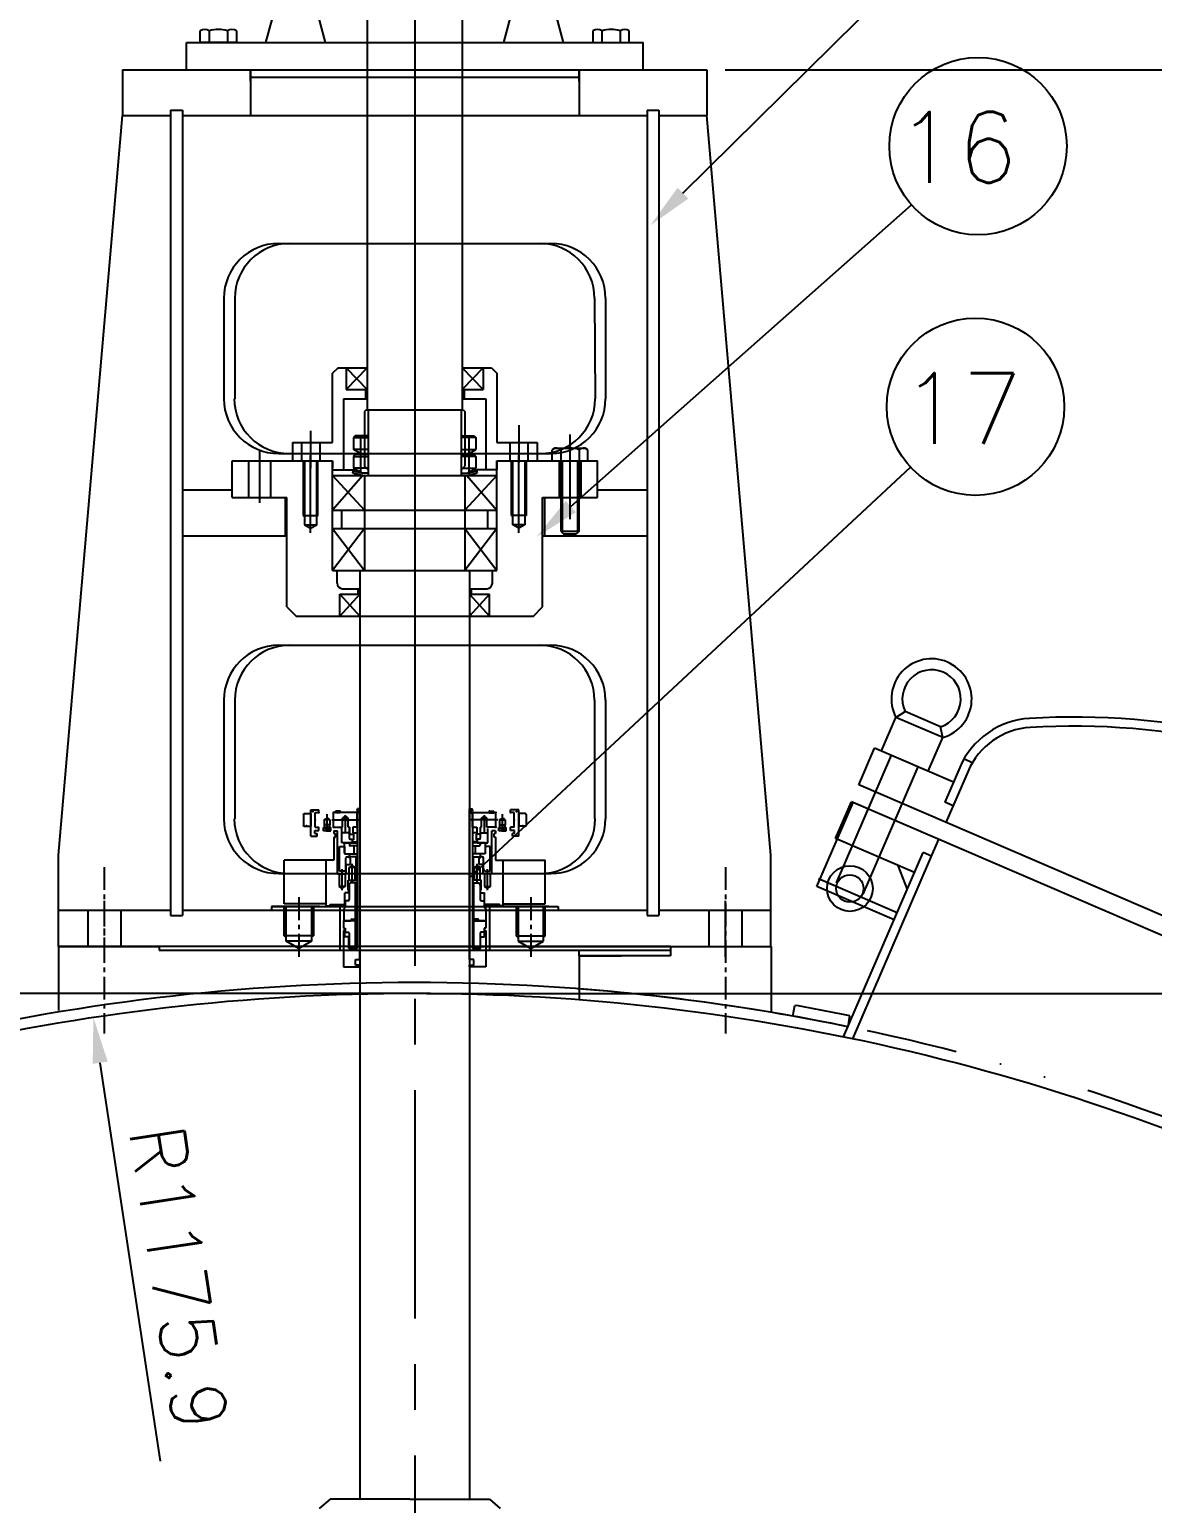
# Model space of a CAD drawing. Extents: x -31592 to 52943, y -66971 to 88202.
# Drawn here: x 1182 to 1797, y 4461 to 5268 of the extents above; entities that cross this region are included whole.
import ezdxf

# ---------------------------------------------------------------- set-up
doc = ezdxf.new("R2010")
doc.units = 0
doc.header["$LTSCALE"] = 100
doc.header["$MEASUREMENT"] = 0
for name, pattern in [('CADRA_CENTERLINE', [2.266667, 1.770833, -0.141667, 0.2125, -0.141667]), ('CADRA_SOLID', [0]), ('CENTER', [2, 1.25, -0.25, 0.25, -0.25]), ('DIVIDE', [1.25, 0.5, -0.25, 0, -0.25, 0, -0.25]), ('HIDDEN', [0.375, 0.25, -0.125])]:
    doc.linetypes.add(name, pattern=pattern)
doc.layers.get('0').update_dxf_attribs({"linetype": 'CONTINUOUS'})
for name, color, linetype in [('1', 1, 'CENTER'), ('10', 7, 'CADRA_SOLID'), ('2', 2, 'HIDDEN'), ('23', 48, 'CADRA_SOLID'), ('24', 6, 'CADRA_SOLID'), ('29', 4, 'CADRA_SOLID'), ('3', 3, 'CADRA_SOLID'), ('4', 4, 'CONTINUOUS'), ('CENTER', 1, 'CENTER'), ('L1', 1, 'CENTER')]:
    doc.layers.add(name, color=color, linetype=linetype)
doc.styles.add('ROMANS', font='romans.shx')
doc.dimstyles.get("Standard").update_dxf_attribs({"dimscale": 10, "dimtxt": 3, "dimasz": 2.5, "dimexe": 1, "dimexo": 1, "dimgap": 1, "dimtad": 1, "dimdec": 1, "dimzin": 0, "dimdsep": 46, "dimtxsty": 'ROMANS', "dimcen": 1, "dimclrd": 256, "dimclre": 256, "dimclrt": 256, "dimadec": 0, "dimazin": 0, "dimtfac": 1, "dimtdec": 1, "dimtmove": 0, "dimatfit": 3, "dimfxl": 1, "dimtolj": 1, "dimtzin": 0, "dimlwd": -1, "dimlwe": -1, "dimarcsym": 0})

# ---------------------------------------------------------------- blocks, each defined once
blk = doc.blocks.new('7_DIN912-M4')
at = {"layer": '3'}
for p, q in [((-4, -3), (-4, 3)), ((-3.5, 3.5), (0, 3.5)), ((0, -3.5), (0, 3.5)), ((-3.5, -3.5), (0, -3.5))]:
    blk.add_line(p, q, dxfattribs=at)
for centre, start, end in [((-3.5, 3), 90, 180), ((-3.5, -3), 180, 270)]:
    blk.add_arc(centre, 0.5, start, end, dxfattribs=at)
blk = doc.blocks.new('6_MONTAGELEHRE')
at = {"layer": '23'}
blk.add_point((0, 0), dxfattribs=at)
at = {"layer": '3'}
for p, q in [((-9.8, 0), (-8.05, 0)), ((-9.8, -2.2), (-9.8, 0)), ((0.05, 0), (1.5, 0)), ((-13, -1), (-11.5, -1)), ((-13, -4.5), (-13, -1)), ((-13, -4.5), (1.5, -4.5)), ((-11.5, -2.2), (-11.5, -1)), ((-11.5, -2.2), (-9.8, -2.2)), ((-8.05, -2), (-8.05, 0)), ((-8.05, -2), (0.05, -2)), ((0.05, -2), (0.05, 0)), ((1.5, -4.5), (1.5, 0))]:
    blk.add_line(p, q, dxfattribs=at)
blk = doc.blocks.new('A$C0F350803')
at = {"color": 7, "linetype": 'Continuous'}
for p, q in [((43.54, 22.5), (48.9, 42.5)), ((76.21, 22.51), (70.85, 42.5)), ((173.79, 22.51), (179.15, 42.5)), ((206.46, 22.5), (201.1, 42.5)), ((250, 22.5), (0, 22.5)), ((0, 7.5), (0, 22.5)), ((250, 7.5), (250, 22.5)), ((250, 7.5), (0, 7.5)), ((35, 3.5), (35, 7.5)), ((215, 3.5), (35, 3.5)), ((215, 3.5), (215, 7.5))]:
    blk.add_line(p, q, dxfattribs=at)
blk = doc.blocks.new('*D119')
at = {"layer": '29', "transparency": 16777216}
for p, q in [((1563.28, 5245.57), (2479.54, 5245.57)), ((2469.54, 4764.89), (2469.54, 5220.57)), ((1405.98, 4739.89), (2479.54, 4739.89))]:
    blk.add_line(p, q, dxfattribs=at)
for points in [[(2465.37, 5220.57), (2473.71, 5220.57), (2469.54, 5245.57)], [(2465.37, 4764.89), (2473.71, 4764.89), (2469.54, 4739.89)]]:
    blk.add_solid(points, dxfattribs=at)
at = {"layer": '29', "lineweight": -2, "transparency": 16777216, "insert": (2444.54, 4958.78), "char_height": 30, "attachment_point": 5, "rotation": 90, "style": 'ROMANS'}
blk.add_mtext('\\A1;506', dxfattribs=at)
blk = doc.blocks.new('*D120')
at = {"layer": '29', "transparency": 16777216}
for p, q in [((1429.98, 5466.07), (2479.54, 5466.07)), ((2469.54, 5270.57), (2469.54, 5441.07)), ((1563.28, 5245.57), (2479.54, 5245.57))]:
    blk.add_line(p, q, dxfattribs=at)
for points in [[(2465.37, 5441.07), (2473.71, 5441.07), (2469.54, 5466.07)], [(2465.37, 5270.57), (2473.71, 5270.57), (2469.54, 5245.57)]]:
    blk.add_solid(points, dxfattribs=at)
at = {"layer": '29', "lineweight": -2, "transparency": 16777216, "insert": (2444.54, 5364.41), "char_height": 30, "attachment_point": 5, "rotation": 90, "style": 'ROMANS'}
blk.add_mtext('\\A1;220.5', dxfattribs=at)
blk = doc.blocks.new('*D121')
at = {"layer": '29', "transparency": 16777216}
for p, q in [((1422.28, 5500.07), (2555.38, 5500.07)), ((2545.38, 4764.89), (2545.38, 5475.07)), ((1399.66, 4739.89), (2555.38, 4739.89))]:
    blk.add_line(p, q, dxfattribs=at)
for points in [[(2541.22, 5475.07), (2549.55, 5475.07), (2545.38, 5500.07)], [(2541.22, 4764.89), (2549.55, 4764.89), (2545.38, 4739.89)]]:
    blk.add_solid(points, dxfattribs=at)
at = {"layer": '29', "lineweight": -2, "transparency": 16777216, "insert": (2520.38, 5230.74), "char_height": 30, "attachment_point": 5, "rotation": 90, "style": 'ROMANS'}
blk.add_mtext('\\A1;760', dxfattribs=at)

msp = doc.modelspace()

# ---------------------------------------------------------------- linework, layer by layer
at = {"lineweight": -2}
for p, q in [((1367.28, 5277.07), (1367.28, 5059.57)), ((1419.28, 5277.07), (1419.28, 5059.57)), ((1365.78, 5058.57), (1365.78, 5028.57)), ((1420.78, 5058.57), (1420.78, 5028.57)), ((1360.73, 5045.22), (1359.77, 5044.26)), ((1359.77, 5044.26), (1359.77, 5037.85)), ((1359.77, 5044.26), (1367.78, 5044.26)), ((1367.78, 5045.22), (1360.73, 5045.22)), ((1418.78, 5045.22), (1425.82, 5045.22)), ((1426.78, 5044.26), (1418.78, 5044.26)), ((1425.82, 5045.22), (1426.78, 5044.26)), ((1426.78, 5044.26), (1426.78, 5037.85)), ((1364.58, 5034.97), (1359.77, 5037.85)), ((1367.78, 5037.85), (1359.77, 5037.85)), ((1418.78, 5037.85), (1426.78, 5037.85)), ((1421.98, 5034.97), (1426.78, 5037.85)), ((1302.28, 5031.57), (1302.28, 5011.57)), ((1314.28, 5031.57), (1314.28, 5011.57)), ((1360.73, 5034.97), (1359.77, 5034.01)), ((1359.77, 5034.01), (1359.77, 5027.61)), ((1359.77, 5034.01), (1367.78, 5034.01)), ((1367.78, 5034.97), (1360.73, 5034.97)), ((1418.78, 5034.97), (1425.82, 5034.97)), ((1426.78, 5034.01), (1418.78, 5034.01)), ((1425.82, 5034.97), (1426.78, 5034.01)), ((1426.78, 5034.01), (1426.78, 5027.61)), ((1472.28, 5031.57), (1472.28, 5011.57)), ((1484.28, 5031.57), (1484.28, 5011.57)), ((1359.41, 5026.08), (1359.12, 5024.96)), ((1364.35, 5023.59), (1359.12, 5024.96)), ((1364.65, 5024.71), (1359.41, 5026.08)), ((1364.83, 5023.57), (1359.58, 5023.57)), ((1364.51, 5024.75), (1359.77, 5027.61)), ((1367.78, 5027.61), (1359.77, 5027.61)), ((1367.78, 5024.73), (1364.58, 5024.73)), ((1365.78, 5023.57), (1365.78, 4971.57)), ((1418.78, 5027.61), (1426.78, 5027.61)), ((1418.78, 5024.73), (1421.98, 5024.73)), ((1420.78, 5023.57), (1420.78, 4971.57)), ((1421.73, 5023.57), (1426.98, 5023.57)), ((1421.91, 5024.71), (1427.14, 5026.08)), ((1422.05, 5024.75), (1426.78, 5027.61)), ((1422.2, 5023.59), (1427.43, 5024.96)), ((1427.14, 5026.08), (1427.43, 5024.96)), ((1363.23, 4971.57), (1363.23, 4463.06)), ((1423.33, 4971.57), (1423.33, 4463.06)), ((1363.23, 4745.59), (1363.23, 4463.06)), ((1346.93, 4463.06), (1341.04, 4457.89)), ((1434.14, 4463.06), (1440.02, 4457.89))]:
    msp.add_line(p, q, dxfattribs=at)
at = {"linetype": 'Continuous', "lineweight": -2}
for p, q in [((1233.28, 5245.57), (1553.28, 5245.57)), ((1233.28, 5245.57), (1233.28, 5220.57)), ((1303.28, 5245.57), (1303.28, 5220.57)), ((1483.28, 5245.57), (1483.28, 5220.57)), ((1553.28, 5245.57), (1553.28, 5220.57)), ((1259.58, 5223.57), (1259.58, 4782.57)), ((1259.58, 5223.57), (1266.08, 5223.57)), ((1266.08, 5223.57), (1266.08, 4782.57)), ((1520.48, 5223.57), (1526.98, 5223.57)), ((1520.48, 5223.57), (1520.48, 4782.57)), ((1526.98, 5223.57), (1526.98, 4782.57)), ((1198.28, 4815.57), (1233.28, 5220.57)), ((1233.28, 5220.57), (1259.58, 5220.57)), ((1266.08, 5220.57), (1520.48, 5220.57)), ((1526.98, 5220.57), (1553.28, 5220.57)), ((1588.28, 4815.57), (1553.28, 5220.57)), ((1351.28, 5082.57), (1348.28, 5079.57)), ((1348.28, 5041.57), (1348.28, 5079.57)), ((1351.28, 5082.57), (1367.28, 5082.57)), ((1355.78, 5082.57), (1355.78, 5070.57)), ((1419.28, 5082.57), (1435.28, 5082.57)), ((1430.78, 5082.57), (1430.78, 5070.57)), ((1435.28, 5082.57), (1438.28, 5079.57)), ((1438.28, 5079.57), (1438.28, 5041.57)), ((1355.78, 5070.57), (1367.28, 5070.57)), ((1366.28, 5070.57), (1366.28, 5065.57)), ((1419.28, 5070.57), (1430.78, 5070.57)), ((1420.28, 5070.57), (1420.28, 5065.57)), ((1354.28, 5065.57), (1354.28, 5026.57)), ((1354.28, 5065.57), (1367.28, 5065.57)), ((1419.28, 5065.57), (1432.28, 5065.57)), ((1432.28, 5065.57), (1432.28, 5026.57)), ((1366.78, 5059.57), (1365.78, 5058.57)), ((1366.78, 5059.57), (1419.78, 5059.57)), ((1367.78, 5059.57), (1418.78, 5059.57)), ((1419.78, 5059.57), (1420.78, 5058.57)), ((1326.28, 5041.57), (1348.28, 5041.57)), ((1326.28, 5041.57), (1326.28, 5031.57)), ((1438.28, 5041.57), (1460.28, 5041.57)), ((1460.28, 5041.57), (1460.28, 5031.57)), ((1470.03, 5038.57), (1468.46, 5037.67)), ((1468.46, 5031.57), (1468.46, 5037.67)), ((1470.03, 5038.57), (1486.53, 5038.57)), ((1473.28, 5037.67), (1473.28, 5031.57)), ((1483.28, 5037.67), (1483.28, 5031.57)), ((1488.09, 5037.67), (1486.53, 5038.57)), ((1488.09, 5031.57), (1488.09, 5037.67)), ((1293.28, 5031.57), (1348.28, 5031.57)), ((1293.28, 5011.57), (1293.28, 5031.57)), ((1326.28, 5031.57), (1348.28, 5031.57)), ((1332.95, 5031.57), (1332.95, 4996.57)), ((1339.6, 4996.57), (1339.6, 5031.57)), ((1348.28, 4971.57), (1348.28, 5031.57)), ((1348.28, 5031.57), (1348.28, 5027.57)), ((1367.78, 5026.57), (1365.78, 5028.57)), ((1418.78, 5026.57), (1420.78, 5028.57)), ((1438.28, 4971.57), (1438.28, 5031.57)), ((1438.28, 5031.57), (1460.28, 5031.57)), ((1438.28, 5031.57), (1438.28, 5026.57)), ((1438.28, 5031.57), (1493.28, 5031.57)), ((1446.95, 4996.57), (1446.95, 5031.57)), ((1453.6, 5031.57), (1453.6, 4996.57)), ((1468.46, 5031.57), (1488.09, 5031.57)), ((1473.28, 5031.57), (1473.28, 4993.07)), ((1474.09, 5031.57), (1474.09, 4992.26)), ((1482.47, 5031.57), (1482.47, 4992.26)), ((1483.28, 4993.07), (1483.28, 5031.57)), ((1493.28, 5011.57), (1493.28, 5031.57)), ((1348.28, 5026.57), (1361.49, 5026.57)), ((1348.28, 5023.57), (1438.28, 5023.57)), ((1367.78, 5026.57), (1367.78, 5023.57)), ((1418.78, 5026.57), (1418.78, 5023.57)), ((1438.28, 5026.57), (1425.07, 5026.57)), ((1293.28, 5015.57), (1266.08, 5015.57)), ((1520.48, 5015.57), (1493.28, 5015.57)), ((1293.28, 5011.57), (1323.28, 5011.57)), ((1293.28, 5011.57), (1323.28, 5011.57)), ((1322.28, 5011.57), (1322.28, 4990.57)), ((1323.28, 4951.57), (1323.28, 5011.57)), ((1348.28, 5004.57), (1438.28, 5004.57)), ((1353.28, 4994.57), (1353.28, 5004.57)), ((1433.28, 4994.57), (1433.28, 5004.57)), ((1463.28, 4951.57), (1463.28, 5011.57)), ((1463.28, 5011.57), (1493.28, 5011.57)), ((1464.28, 5011.57), (1464.28, 4990.57)), ((1464.28, 5011.57), (1493.28, 5011.57)), ((1332.28, 5001.57), (1340.28, 5001.57)), ((1332.95, 4996.57), (1339.6, 4996.57)), ((1332.95, 4996.57), (1336.28, 4994.66)), ((1336.28, 4994.66), (1339.6, 4996.57)), ((1454.28, 5001.57), (1446.28, 5001.57)), ((1450.28, 4994.66), (1446.95, 4996.57)), ((1453.6, 4996.57), (1446.95, 4996.57)), ((1453.6, 4996.57), (1450.28, 4994.66)), ((1266.08, 4990.57), (1323.28, 4990.57)), ((1348.28, 4994.57), (1438.28, 4994.57)), ((1463.28, 4990.57), (1520.48, 4990.57)), ((1473.28, 4993.07), (1474.78, 4991.57)), ((1473.28, 4993.07), (1483.28, 4993.07)), ((1474.78, 4991.57), (1481.78, 4991.57)), ((1483.28, 4993.07), (1481.78, 4991.57)), ((1348.28, 4971.57), (1438.28, 4971.57)), ((1350.78, 4964.57), (1350.78, 4971.57)), ((1435.78, 4964.57), (1435.78, 4971.57)), ((1352.28, 4958.57), (1363.23, 4958.57)), ((1352.28, 4946.57), (1352.28, 4958.57)), ((1353.78, 4961.57), (1363.23, 4961.57)), ((1362.28, 4958.57), (1362.28, 4961.57)), ((1423.33, 4961.57), (1432.78, 4961.57)), ((1423.33, 4958.57), (1434.28, 4958.57)), ((1424.28, 4958.57), (1424.28, 4961.57)), ((1434.28, 4946.57), (1434.28, 4958.57)), ((1323.28, 4951.57), (1328.28, 4946.57)), ((1458.28, 4946.57), (1463.28, 4951.57)), ((1328.28, 4946.57), (1458.28, 4946.57)), ((1648.75, 4872.72), (1656.67, 4891.12)), ((1656.67, 4891.12), (1661.77, 4894.33)), ((1682.38, 4880.04), (1656.67, 4891.12)), ((1681.21, 4885.96), (1661.77, 4894.33)), ((1682.38, 4880.04), (1681.21, 4885.96)), ((1674.46, 4861.65), (1682.38, 4880.04)), ((1636.37, 4854.1), (1645.07, 4874.31)), ((1688.24, 4855.71), (1645.07, 4874.31)), ((1688.24, 4855.71), (1645.07, 4874.31)), ((1694.07, 4868.45), (1698.7, 4866.45)), ((1691.67, 4863.68), (1683.49, 4844.69)), ((1696.26, 4861.7), (1684.13, 4833.53)), ((2095.58, 4656.31), (1636.37, 4854.1)), ((1613.51, 4798.51), (1633.29, 4844.43)), ((1623.71, 4824.71), (1632.41, 4844.92)), ((2091.63, 4647.13), (1632.41, 4844.92)), ((1688.08, 4842.71), (1683.49, 4844.69)), ((1688.08, 4842.71), (1683.49, 4844.69)), ((1666.88, 4806.12), (1623.71, 4824.71)), ((1633.11, 4715.08), (1680.17, 4824.35)), ((1198.28, 4785.57), (1198.28, 4815.57)), ((1588.28, 4785.57), (1588.28, 4815.57)), ((1628.11, 4716.11), (1671.62, 4817.14)), ((1676.22, 4815.16), (1671.62, 4817.14)), ((1657.42, 4784.17), (1614.26, 4802.76)), ((1657.69, 4810.07), (1662.92, 4796.93)), ((1655.76, 4780.31), (1613.51, 4798.51)), ((1314.78, 4787.57), (1461.78, 4787.57)), ((1314.78, 4787.57), (1314.78, 4785.57)), ((1314.78, 4787.57), (1314.78, 4785.57)), ((1341.28, 4787.57), (1314.78, 4787.57)), ((1321.78, 4771.57), (1321.78, 4787.57)), ((1322.86, 4768.57), (1322.86, 4787.57)), ((1336.69, 4787.57), (1336.69, 4768.57)), ((1337.78, 4787.57), (1337.78, 4771.57)), ((1352.28, 4787.57), (1352.28, 4763.57)), ((1434.28, 4787.57), (1434.28, 4763.57)), ((1445.28, 4787.57), (1471.78, 4787.57)), ((1448.78, 4787.57), (1448.78, 4771.57)), ((1449.86, 4787.57), (1449.86, 4768.57)), ((1463.69, 4768.57), (1463.69, 4787.57)), ((1464.78, 4771.57), (1464.78, 4787.57)), ((1471.78, 4787.57), (1471.78, 4785.57)), ((1198.28, 4785.57), (1259.58, 4785.57)), ((1198.28, 4765.57), (1198.28, 4785.57)), ((1214.28, 4785.57), (1214.28, 4765.57)), ((1232.28, 4785.57), (1232.28, 4765.57)), ((1259.58, 4782.57), (1266.08, 4782.57)), ((1266.08, 4785.57), (1520.48, 4785.57)), ((1520.48, 4782.57), (1526.98, 4782.57)), ((1526.98, 4785.57), (1588.28, 4785.57)), ((1554.28, 4785.57), (1554.28, 4765.57)), ((1572.28, 4785.57), (1572.28, 4765.57)), ((1588.28, 4765.57), (1588.28, 4785.57)), ((1321.78, 4771.57), (1322.86, 4770.95)), ((1337.78, 4771.57), (1321.78, 4771.57)), ((1337.78, 4771.57), (1336.69, 4770.95)), ((1448.78, 4771.57), (1464.78, 4771.57)), ((1448.78, 4771.57), (1449.86, 4770.95)), ((1464.78, 4771.57), (1463.69, 4770.95)), ((1198.28, 4765.57), (1253.28, 4765.57)), ((1253.28, 4765.57), (1253.28, 4763.57)), ((1253.28, 4763.57), (1533.28, 4763.57)), ((1336.69, 4768.57), (1322.86, 4768.57)), ((1329.78, 4764.58), (1322.86, 4768.57)), ((1336.69, 4768.57), (1329.78, 4764.58)), ((1393.28, 4765.57), (1588.28, 4765.57)), ((1533.28, 4765.57), (1393.28, 4765.57)), ((1449.86, 4768.57), (1463.69, 4768.57)), ((1449.86, 4768.57), (1456.78, 4764.58)), ((1456.78, 4764.58), (1463.69, 4768.57)), ((1533.28, 4765.57), (1533.28, 4763.57)), ((1533.28, 4760.57), (1483.28, 4760.57))]:
    msp.add_line(p, q, dxfattribs=at)
at = {"color": 7, "linetype": 'Continuous', "lineweight": -2}
for p, q in [((1303.28, 5239.38), (1303.28, 5243.38)), ((1483.28, 5239.38), (1483.28, 5243.38))]:
    msp.add_line(p, q, dxfattribs=at)
at = {"color": 6, "linetype": 'Continuous', "lineweight": -2}
for p, q in [((1318.79, 5150.57), (1467.76, 5150.57)), ((1288.79, 5120.57), (1288.79, 5065.57)), ((1294.79, 5120.57), (1294.79, 5065.57)), ((1491.76, 5120.57), (1492.07, 5065.57)), ((1497.76, 5120.57), (1497.76, 5065.57)), ((1318.79, 5035.57), (1467.76, 5035.57)), ((1318.79, 4930.57), (1467.76, 4930.57)), ((1288.79, 4900.57), (1288.79, 4835.57)), ((1294.79, 4900.57), (1294.79, 4835.57)), ((1491.76, 4900.57), (1491.76, 4835.57)), ((1497.76, 4900.57), (1497.76, 4835.57)), ((1318.79, 4805.57), (1467.76, 4805.57))]:
    msp.add_line(p, q, dxfattribs=at)
at = {"linetype": 'CENTER', "lineweight": -2}
for p, q in [((1331.28, 5041.57), (1331.28, 5031.57)), ((1341.28, 5041.57), (1341.28, 5031.57)), ((1445.28, 5041.57), (1445.28, 5031.57)), ((1455.28, 5041.57), (1455.28, 5031.57))]:
    msp.add_line(p, q, dxfattribs=at)
at = {"color": 4, "lineweight": -2}
msp.add_line((1395.98, 4739.89), (458.58, 4739.89), dxfattribs=at)
at = {"color": 7, "lineweight": -2}
for p, q in [((1600.36, 4727.53), (1601.42, 4733.43)), ((1630.53, 4721.74), (1631.59, 4727.65))]:
    msp.add_line(p, q, dxfattribs=at)
at = {"linetype": 'Continuous', "lineweight": -2}
msp.add_circle((1631.54, 4797.39), 7.5, dxfattribs=at)
at = {"color": 6, "linetype": 'Continuous', "lineweight": -2}
for centre, start, end in [((1318.79, 5120.57), 90, 180), ((1324.79, 5120.57), 90, 180), ((1461.76, 5120.57), 0, 90), ((1467.76, 5120.57), 0, 90), ((1318.79, 5065.57), 180, 270), ((1324.49, 5065.57), 180, 270), ((1462.07, 5065.57), 270, 0), ((1467.76, 5065.57), 270, 0), ((1318.79, 4900.57), 90, 180), ((1324.79, 4900.57), 90, 180), ((1461.76, 4900.57), 0, 90), ((1467.76, 4900.57), 0, 90), ((1318.79, 4835.57), 180, 270), ((1324.49, 4835.57), 180, 270), ((1462.07, 4835.57), 270, 0), ((1467.76, 4835.57), 270, 0)]:
    msp.add_arc(centre, 30, start, end, dxfattribs=at)
at = {"linetype": 'Continuous', "lineweight": -2}
for centre, radius, start, end in [((1470.95, 5035.13), 3.45, 47.55007, 120), ((1478.28, 5024.29), 14.29, 69.51377, 110.48623), ((1485.6, 5035.13), 3.45, 60, 132.44993), ((1353.78, 4964.57), 3, 180, 270), ((1432.78, 4964.57), 3, 270, 0), ((1676.24, 4901.17), 22, 286.2189, 207.17651), ((1676.24, 4901.17), 16, 288.10733, 205.28809), ((1754.03, 4495.29), 396, 76.87852, 93.4907), ((1732.63, 4846.04), 44.6, 93.4907, 156.69771), ((1732.63, 4846.04), 39.6, 93.4907, 156.69771), ((1754.03, 4495.29), 391, 77.00665, 93.4907)]:
    msp.add_arc(centre, radius, start, end, dxfattribs=at)
at = {"color": 7, "lineweight": -2}
for radius, start, end in [(1181.85, 78.39652, 105.85531), (1175.85, 89.97769, 116.5676), (1175.85, 63.30969, 89.97769), (1181.85, 78.39652, 85.65142), (1187.85, 78.40404, 79.88594)]:
    msp.add_arc((1392.82, 3564.04), radius, start, end, dxfattribs=at)
at = {"layer": '1', "color": 1, "linetype": 'Continuous', "lineweight": -2}
for p, q in [((1393.28, 5266.57), (1393.28, 4755.07)), ((1393.28, 5266.57), (1393.28, 4755.07)), ((1563.28, 4790.57), (1563.28, 4760.07))]:
    msp.add_line(p, q, dxfattribs=at)
at = {"layer": '1', "color": 1, "linetype": 'CENTER', "lineweight": -2}
for p, q in [((1393.28, 5098.07), (1393.28, 5022.07)), ((1336.28, 5048.07), (1336.28, 5027.57)), ((1450.28, 5051.07), (1450.28, 5030.57)), ((1478.28, 5046.07), (1478.28, 4999.57)), ((1308.28, 5037.07), (1308.28, 5008.57))]:
    msp.add_line(p, q, dxfattribs=at)
at = {"layer": '1', "linetype": 'Continuous', "lineweight": -2}
for p, q in [((1367.28, 5082.57), (1355.78, 5070.57)), ((1355.78, 5082.57), (1367.28, 5070.57)), ((1430.78, 5082.57), (1419.28, 5070.57)), ((1419.28, 5082.57), (1430.78, 5070.57)), ((1367.78, 5059.57), (1367.78, 5026.57)), ((1418.78, 5059.57), (1418.78, 5026.57)), ((1364.83, 5023.57), (1348.28, 5004.57)), ((1348.28, 5023.57), (1365.78, 5004.57)), ((1438.28, 5023.57), (1420.78, 5004.57)), ((1421.73, 5023.57), (1438.28, 5004.57)), ((1365.78, 4994.57), (1348.28, 4971.57)), ((1348.28, 4994.57), (1365.78, 4971.57)), ((1438.28, 4994.57), (1420.78, 4971.57)), ((1420.78, 4994.57), (1438.28, 4971.57)), ((1363.23, 4958.57), (1352.28, 4946.57)), ((1352.28, 4958.57), (1363.23, 4946.57)), ((1434.28, 4958.57), (1423.33, 4946.57)), ((1423.33, 4958.57), (1434.28, 4946.57))]:
    msp.add_line(p, q, dxfattribs=at)
at = {"layer": '1', "color": 1, "linetype": 'CENTER', "lineweight": -2, "ltscale": 0.1}
for p, q in [((1223.28, 4809.13), (1223.28, 4717.95)), ((1223.28, 4790.57), (1223.28, 4760.07)), ((1329.78, 4792.57), (1329.78, 4758.07)), ((1456.78, 4792.57), (1456.78, 4758.07))]:
    msp.add_line(p, q, dxfattribs=at)
at = {"layer": '10', "linetype": 'CADRA_CENTERLINE', "lineweight": -2}
for p, q in [((1345.28, 4828.49), (1345.28, 4838.05)), ((1347.86, 4834.97), (1363.68, 4834.97)), ((1355.28, 4837.47), (1355.28, 4827.97)), ((1438.7, 4834.97), (1422.88, 4834.97)), ((1431.28, 4837.47), (1431.28, 4827.97)), ((1441.28, 4828.49), (1441.28, 4838.05)), ((1359.03, 4800.45), (1359.03, 4810.91)), ((1427.53, 4800.45), (1427.53, 4810.91)), ((1353.53, 4796.51), (1353.53, 4808.01)), ((1433.03, 4796.51), (1433.03, 4808.01))]:
    msp.add_line(p, q, dxfattribs=at)
at = {"layer": '2', "lineweight": -2}
for p, q in [((1363.62, 5045.22), (1363.62, 5035.55)), ((1422.94, 5045.22), (1422.94, 5035.55)), ((1363.62, 5034.97), (1363.62, 5025.29)), ((1422.94, 5034.97), (1422.94, 5025.29)), ((1343.28, 4828.97), (1347.28, 4830.77)), ((1347.28, 4828.97), (1343.28, 4830.77)), ((1439.28, 4828.97), (1443.28, 4830.77)), ((1443.28, 4828.97), (1439.28, 4830.77))]:
    msp.add_line(p, q, dxfattribs=at)
at = {"layer": '2', "linetype": 'Continuous', "lineweight": -2}
for p, q in [((1332.28, 5031.57), (1332.28, 5001.57)), ((1340.28, 5001.57), (1340.28, 5031.57)), ((1446.28, 5001.57), (1446.28, 5031.57)), ((1454.28, 5031.57), (1454.28, 5001.57)), ((1332.28, 5001.57), (1332.95, 5001.18)), ((1340.28, 5001.57), (1339.6, 5001.18)), ((1446.28, 5001.57), (1446.95, 5001.18)), ((1454.28, 5001.57), (1453.6, 5001.18)), ((1624.19, 4800.55), (1654.26, 4870.35)), ((1638.89, 4794.22), (1668.95, 4864.02))]:
    msp.add_line(p, q, dxfattribs=at)
at = {"layer": '2', "color": 0, "lineweight": -2}
for p, q in [((1319.87, 4787.57), (1345.64, 4787.57)), ((1466.68, 4787.57), (1440.91, 4787.57))]:
    msp.add_line(p, q, dxfattribs=at)
at = {"layer": '2', "linetype": 'Continuous', "lineweight": -2}
msp.add_circle((1631.54, 4797.39), 12.5, dxfattribs=at)
at = {"layer": '23', "color": 0, "lineweight": -2}
for p in [(1337.56, 4839.64), (1448.99, 4839.64), (1334.08, 4831.71), (1452.47, 4831.71)]:
    msp.add_point(p, dxfattribs=at)
at = {"layer": '23', "lineweight": -2}
for p in [(1338.83, 4834.97), (1348.83, 4838.97), (1352.28, 4839.69), (1434.27, 4839.69), (1437.73, 4838.97), (1447.73, 4834.97), (1345.28, 4831.27), (1345.28, 4828.97), (1348.83, 4830.97), (1437.73, 4830.97), (1441.28, 4831.27), (1441.28, 4828.97)]:
    msp.add_point(p, dxfattribs=at)
at = {"layer": '29', "lineweight": -2}
for p, q in [((1540.12, 5178.09), (1666.18, 5302.7)), ((1478.75, 5006.52), (1665.32, 5171.67)), ((1423.33, 4803.2), (1664.75, 5028.08)), ((1405.98, 4739.89), (2479.54, 4739.89)), ((1405.98, 4739.89), (2410.71, 4739.89)), ((1405.98, 4739.89), (2479.54, 4739.89)), ((1405.98, 4739.89), (2555.38, 4739.89)), ((1254.02, 4483.77), (1221.08, 4702.01))]:
    msp.add_line(p, q, dxfattribs=at)
for points in [[(1543.05, 5175.13), (1522.34, 5160.52), (1537.19, 5181.06)], [(1481.51, 5003.4), (1460.03, 4989.95), (1475.99, 5009.64)], [(1225.2, 4702.63), (1216.96, 4701.39), (1217.35, 4726.73)]]:
    msp.add_solid(points, dxfattribs=at)
at = {"layer": '3', "lineweight": -2}
for p, q in [((1343.78, 4834.97), (1344.28, 4835.47)), ((1346.78, 4834.97), (1343.78, 4834.97)), ((1343.78, 4834.97), (1343.78, 4832.27)), ((1344.28, 4835.47), (1345.28, 4835.47)), ((1346.28, 4835.47), (1345.28, 4835.47)), ((1346.78, 4834.97), (1346.28, 4835.47)), ((1346.78, 4834.97), (1346.78, 4832.27)), ((1348.83, 4830.97), (1348.83, 4838.97)), ((1361.68, 4838.97), (1348.83, 4838.97)), ((1349.88, 4838.89), (1349.88, 4839.69)), ((1352.28, 4839.69), (1349.88, 4839.69)), ((1352.28, 4838.89), (1349.88, 4838.89)), ((1352.28, 4838.89), (1352.28, 4839.69)), ((1355.28, 4836.84), (1353.78, 4835.97)), ((1353.78, 4830.97), (1353.78, 4835.97)), ((1356.78, 4835.97), (1353.78, 4835.97)), ((1356.78, 4835.97), (1355.28, 4836.84)), ((1356.78, 4830.97), (1356.78, 4835.97)), ((1361.68, 4840.47), (1361.97, 4840.97)), ((1361.68, 4840.47), (1361.68, 4839.77)), ((1361.68, 4839.77), (1362.58, 4839.77)), ((1361.68, 4830.97), (1361.68, 4838.97)), ((1362.58, 4838.77), (1361.68, 4838.77)), ((1361.68, 4838.77), (1361.68, 4764.47)), ((1363.28, 4840.97), (1361.97, 4840.97)), ((1362.58, 4839.77), (1362.58, 4838.77)), ((1363.28, 4758.47), (1363.28, 4840.97)), ((1423.28, 4840.97), (1424.59, 4840.97)), ((1423.28, 4758.47), (1423.28, 4840.97)), ((1424.88, 4839.77), (1423.98, 4839.77)), ((1423.98, 4839.77), (1423.98, 4838.77)), ((1423.98, 4838.77), (1424.88, 4838.77)), ((1424.88, 4840.47), (1424.59, 4840.97)), ((1424.88, 4840.47), (1424.88, 4839.77)), ((1424.88, 4838.97), (1437.73, 4838.97)), ((1424.88, 4830.97), (1424.88, 4838.97)), ((1424.88, 4838.77), (1424.88, 4764.47)), ((1429.78, 4835.97), (1431.28, 4836.84)), ((1429.78, 4835.97), (1432.78, 4835.97)), ((1429.78, 4830.97), (1429.78, 4835.97)), ((1431.28, 4836.84), (1432.78, 4835.97)), ((1432.78, 4830.97), (1432.78, 4835.97)), ((1434.27, 4839.69), (1436.67, 4839.69)), ((1434.27, 4838.89), (1434.27, 4839.69)), ((1434.27, 4838.89), (1436.67, 4838.89)), ((1436.67, 4838.89), (1436.67, 4839.69)), ((1437.73, 4830.97), (1437.73, 4838.97)), ((1439.78, 4834.97), (1440.28, 4835.47)), ((1439.78, 4834.97), (1439.78, 4832.27)), ((1439.78, 4834.97), (1442.78, 4834.97)), ((1440.28, 4835.47), (1441.28, 4835.47)), ((1442.28, 4835.47), (1441.28, 4835.47)), ((1442.78, 4834.97), (1442.28, 4835.47)), ((1442.78, 4834.97), (1442.78, 4832.27)), ((1343.33, 4830.77), (1343.28, 4830.77)), ((1343.28, 4828.97), (1343.28, 4830.77)), ((1345.28, 4828.97), (1343.28, 4828.97)), ((1347.23, 4830.77), (1343.33, 4830.77)), ((1343.8, 4832.27), (1343.78, 4832.27)), ((1346.75, 4832.27), (1343.8, 4832.27)), ((1343.8, 4830.77), (1343.8, 4832.27)), ((1345.28, 4828.97), (1347.28, 4828.97)), ((1346.75, 4830.77), (1346.75, 4832.27)), ((1346.75, 4832.27), (1346.78, 4832.27)), ((1347.23, 4830.77), (1347.28, 4830.77)), ((1347.28, 4828.97), (1347.28, 4830.77)), ((1348.83, 4830.97), (1353.78, 4830.97)), ((1349.03, 4828.97), (1349.03, 4827.47)), ((1349.03, 4828.97), (1351.03, 4828.97)), ((1349.03, 4827.47), (1349.83, 4827.47)), ((1349.83, 4825.47), (1349.83, 4827.47)), ((1351.03, 4805.47), (1351.03, 4828.97)), ((1353.28, 4822.47), (1353.28, 4830.17)), ((1357.38, 4827.87), (1353.28, 4827.87)), ((1357.5, 4830.97), (1356.78, 4830.97)), ((1357.38, 4830.17), (1357.38, 4824.97)), ((1357.5, 4830.97), (1357.5, 4827.07)), ((1357.5, 4827.07), (1359.73, 4827.07)), ((1361.68, 4830.97), (1359.33, 4830.97)), ((1359.33, 4830.97), (1359.33, 4827.97)), ((1359.33, 4827.97), (1361.68, 4827.97)), ((1359.73, 4827.07), (1359.73, 4824.07)), ((1361.68, 4827.97), (1361.68, 4822.97)), ((1424.88, 4830.97), (1427.23, 4830.97)), ((1424.88, 4827.97), (1424.88, 4822.97)), ((1427.23, 4827.97), (1424.88, 4827.97)), ((1426.83, 4827.07), (1426.83, 4824.07)), ((1429.05, 4827.07), (1426.83, 4827.07)), ((1427.23, 4830.97), (1427.23, 4827.97)), ((1429.05, 4830.97), (1429.78, 4830.97)), ((1429.05, 4830.97), (1429.05, 4827.07)), ((1429.18, 4830.17), (1429.18, 4824.97)), ((1429.18, 4827.87), (1433.28, 4827.87)), ((1437.73, 4830.97), (1432.78, 4830.97)), ((1433.28, 4822.47), (1433.28, 4830.17)), ((1435.53, 4805.47), (1435.53, 4828.97)), ((1437.53, 4828.97), (1435.53, 4828.97)), ((1437.53, 4827.47), (1436.73, 4827.47)), ((1436.73, 4825.47), (1436.73, 4827.47)), ((1437.53, 4828.97), (1437.53, 4827.47)), ((1439.33, 4830.77), (1439.28, 4830.77)), ((1439.28, 4828.97), (1439.28, 4830.77)), ((1441.28, 4828.97), (1439.28, 4828.97)), ((1439.33, 4830.77), (1443.23, 4830.77)), ((1439.8, 4832.27), (1439.78, 4832.27)), ((1439.8, 4830.77), (1439.8, 4832.27)), ((1439.8, 4832.27), (1442.75, 4832.27)), ((1441.28, 4828.97), (1443.28, 4828.97)), ((1442.75, 4830.77), (1442.75, 4832.27)), ((1442.75, 4832.27), (1442.78, 4832.27)), ((1443.23, 4830.77), (1443.28, 4830.77)), ((1443.28, 4828.97), (1443.28, 4830.77)), ((1349.03, 4825.47), (1349.03, 4812.97)), ((1349.03, 4825.47), (1349.83, 4825.47)), ((1352.03, 4820.47), (1354.78, 4820.47)), ((1352.03, 4806.97), (1352.03, 4820.47)), ((1359.08, 4822.47), (1353.28, 4822.47)), ((1354.7, 4822.47), (1354.7, 4816.97)), ((1354.7, 4822.47), (1357.78, 4822.47)), ((1354.78, 4820.47), (1354.78, 4816.47)), ((1357.48, 4822.47), (1357.48, 4821.27)), ((1357.78, 4822.47), (1361.68, 4822.47)), ((1357.88, 4824.47), (1359.08, 4824.47)), ((1360.03, 4820.77), (1357.98, 4820.77)), ((1359.08, 4824.47), (1359.08, 4822.47)), ((1359.08, 4822.47), (1361.68, 4822.47)), ((1359.23, 4824.07), (1359.23, 4822.97)), ((1359.73, 4824.07), (1359.23, 4824.07)), ((1359.23, 4822.97), (1361.68, 4822.97)), ((1360.03, 4816.47), (1360.03, 4820.77)), ((1361.68, 4820.77), (1360.03, 4820.77)), ((1427.33, 4822.97), (1424.88, 4822.97)), ((1428.78, 4822.47), (1424.88, 4822.47)), ((1427.48, 4822.47), (1424.88, 4822.47)), ((1424.88, 4820.77), (1426.53, 4820.77)), ((1426.53, 4816.47), (1426.53, 4820.77)), ((1426.53, 4820.77), (1428.58, 4820.77)), ((1426.83, 4824.07), (1427.33, 4824.07)), ((1427.33, 4824.07), (1427.33, 4822.97)), ((1428.68, 4824.47), (1427.48, 4824.47)), ((1427.48, 4824.47), (1427.48, 4822.47)), ((1427.48, 4822.47), (1433.28, 4822.47)), ((1431.86, 4822.47), (1428.78, 4822.47)), ((1429.08, 4822.47), (1429.08, 4821.27)), ((1434.53, 4820.47), (1431.78, 4820.47)), ((1431.78, 4820.47), (1431.78, 4816.47)), ((1431.86, 4822.47), (1431.86, 4816.97)), ((1434.53, 4806.97), (1434.53, 4820.47)), ((1437.53, 4825.47), (1436.73, 4825.47)), ((1437.53, 4825.47), (1437.53, 4812.97)), ((1349.03, 4812.97), (1321.78, 4812.97)), ((1321.78, 4788.97), (1321.78, 4812.97)), ((1344.78, 4787.97), (1344.78, 4812.97)), ((1354.7, 4816.97), (1355.2, 4816.47)), ((1354.78, 4816.47), (1357.38, 4816.47)), ((1355.2, 4816.47), (1360.03, 4816.47)), ((1355.63, 4807.97), (1355.63, 4813.97)), ((1355.78, 4805.47), (1355.78, 4810.47)), ((1355.78, 4810.47), (1358.03, 4810.47)), ((1356.43, 4814.77), (1357.38, 4814.77)), ((1357.38, 4816.47), (1357.38, 4814.77)), ((1357.53, 4814.07), (1357.53, 4814.77)), ((1361.18, 4814.77), (1357.53, 4814.77)), ((1357.53, 4814.07), (1358.03, 4814.07)), ((1358.03, 4810.47), (1358.03, 4814.07)), ((1360.03, 4816.47), (1361.68, 4816.47)), ((1361.18, 4801.97), (1361.18, 4814.77)), ((1426.53, 4816.47), (1424.88, 4816.47)), ((1425.38, 4801.97), (1425.38, 4814.77)), ((1425.38, 4814.77), (1429.03, 4814.77)), ((1431.36, 4816.47), (1426.53, 4816.47)), ((1429.03, 4814.07), (1428.53, 4814.07)), ((1428.53, 4810.47), (1428.53, 4814.07)), ((1430.78, 4810.47), (1428.53, 4810.47)), ((1429.03, 4814.07), (1429.03, 4814.77)), ((1431.78, 4816.47), (1429.18, 4816.47)), ((1429.18, 4816.47), (1429.18, 4814.77)), ((1430.13, 4814.77), (1429.18, 4814.77)), ((1430.78, 4805.47), (1430.78, 4810.47)), ((1430.93, 4807.97), (1430.93, 4813.97)), ((1431.86, 4816.97), (1431.36, 4816.47)), ((1437.53, 4812.97), (1464.78, 4812.97)), ((1441.78, 4787.97), (1441.78, 4812.97)), ((1464.78, 4788.97), (1464.78, 4812.97)), ((1351.03, 4805.47), (1355.78, 4805.47)), ((1351.93, 4805.47), (1351.93, 4798.47)), ((1354.03, 4806.97), (1352.03, 4806.97)), ((1355.05, 4806.97), (1354.03, 4806.97)), ((1355.63, 4807.97), (1355.05, 4806.97)), ((1355.13, 4805.47), (1355.13, 4798.47)), ((1357.43, 4808.97), (1359.03, 4809.9)), ((1357.43, 4801.97), (1357.43, 4808.97)), ((1360.63, 4808.97), (1357.43, 4808.97)), ((1360.63, 4808.97), (1359.03, 4809.9)), ((1360.63, 4801.97), (1360.63, 4808.97)), ((1425.93, 4808.97), (1427.53, 4809.9)), ((1425.93, 4808.97), (1429.13, 4808.97)), ((1425.93, 4801.97), (1425.93, 4808.97)), ((1429.13, 4808.97), (1427.53, 4809.9)), ((1429.13, 4801.97), (1429.13, 4808.97)), ((1435.53, 4805.47), (1430.78, 4805.47)), ((1430.93, 4807.97), (1431.5, 4806.97)), ((1431.43, 4805.47), (1431.43, 4798.47)), ((1431.5, 4806.97), (1432.53, 4806.97)), ((1432.53, 4806.97), (1434.53, 4806.97)), ((1434.63, 4805.47), (1434.63, 4798.47)), ((1351.93, 4798.47), (1353.53, 4797.55)), ((1355.13, 4798.47), (1351.93, 4798.47)), ((1355.13, 4798.47), (1353.53, 4797.55)), ((1357.28, 4794.97), (1355.03, 4794.97)), ((1355.03, 4789.07), (1355.03, 4794.97)), ((1356.88, 4801.97), (1361.18, 4801.97)), ((1356.88, 4796.57), (1356.88, 4801.97)), ((1356.88, 4796.57), (1357.28, 4796.57)), ((1357.28, 4794.97), (1357.28, 4796.57)), ((1357.43, 4799.47), (1358, 4800.47)), ((1357.43, 4799.47), (1357.43, 4791.47)), ((1360.88, 4800.47), (1358, 4800.47)), ((1360.88, 4780.67), (1360.88, 4800.47)), ((1360.88, 4800.47), (1361.68, 4800.47)), ((1425.68, 4800.47), (1424.88, 4800.47)), ((1429.68, 4801.97), (1425.38, 4801.97)), ((1425.68, 4780.67), (1425.68, 4800.47)), ((1425.68, 4800.47), (1428.55, 4800.47)), ((1429.13, 4799.47), (1428.55, 4800.47)), ((1429.13, 4799.47), (1429.13, 4791.47)), ((1429.28, 4794.97), (1429.28, 4796.57)), ((1429.68, 4796.57), (1429.28, 4796.57)), ((1429.28, 4794.97), (1431.53, 4794.97)), ((1429.68, 4796.57), (1429.68, 4801.97)), ((1431.43, 4798.47), (1434.63, 4798.47)), ((1431.43, 4798.47), (1433.03, 4797.55)), ((1431.53, 4789.07), (1431.53, 4794.97)), ((1434.63, 4798.47), (1433.03, 4797.55)), ((1344.78, 4788.97), (1321.78, 4788.97)), ((1344.78, 4787.97), (1346.78, 4787.97)), ((1346.78, 4788.57), (1352.28, 4788.57)), ((1346.78, 4788.57), (1346.78, 4787.57)), ((1346.78, 4787.97), (1346.78, 4788.17)), ((1346.78, 4787.57), (1354.78, 4787.57)), ((1347.18, 4788.57), (1354.74, 4788.57)), ((1352.28, 4787.57), (1352.28, 4788.57)), ((1355.18, 4787.47), (1354.38, 4786.09)), ((1354.38, 4786.09), (1354.38, 4779.67)), ((1355.03, 4789.07), (1354.74, 4788.57)), ((1355.18, 4790.67), (1355.18, 4787.47)), ((1356.63, 4790.67), (1355.18, 4790.67)), ((1429.93, 4790.67), (1431.38, 4790.67)), ((1431.38, 4790.67), (1431.38, 4787.47)), ((1431.38, 4787.47), (1432.18, 4786.09)), ((1431.53, 4789.07), (1431.82, 4788.57)), ((1439.78, 4787.57), (1431.78, 4787.57)), ((1439.38, 4788.57), (1431.82, 4788.57)), ((1432.18, 4786.09), (1432.18, 4779.67)), ((1434.28, 4787.57), (1434.28, 4788.57)), ((1439.78, 4788.57), (1434.28, 4788.57)), ((1439.78, 4788.57), (1439.78, 4787.57)), ((1439.78, 4787.97), (1439.78, 4788.17)), ((1441.78, 4787.97), (1439.78, 4787.97)), ((1441.78, 4788.97), (1464.78, 4788.97)), ((1361.58, 4779.67), (1354.28, 4779.67)), ((1354.28, 4779.67), (1354.28, 4775.67)), ((1354.38, 4779.67), (1358.28, 4779.67)), ((1358.28, 4779.67), (1358.28, 4780.17)), ((1358.78, 4780.67), (1360.88, 4780.67)), ((1360.88, 4780.67), (1361.68, 4780.67)), ((1360.88, 4765.17), (1360.88, 4779.67)), ((1425.68, 4780.67), (1424.88, 4780.67)), ((1424.98, 4779.67), (1432.28, 4779.67)), ((1427.78, 4780.67), (1425.68, 4780.67)), ((1425.68, 4765.17), (1425.68, 4779.67)), ((1428.28, 4779.67), (1428.28, 4780.17)), ((1432.18, 4779.67), (1428.28, 4779.67)), ((1432.28, 4779.67), (1432.28, 4775.67)), ((1354.28, 4775.67), (1355.23, 4775.67)), ((1354.28, 4774.47), (1354.28, 4754.47)), ((1355.08, 4774.47), (1354.28, 4774.47)), ((1355.08, 4770.87), (1355.08, 4774.47)), ((1357.28, 4770.87), (1355.08, 4770.87)), ((1355.23, 4775.67), (1355.23, 4773.47)), ((1355.23, 4773.47), (1356.93, 4773.47)), ((1357.28, 4764.47), (1357.28, 4770.87)), ((1357.43, 4772.97), (1357.43, 4766.17)), ((1429.13, 4772.97), (1429.13, 4766.17)), ((1429.28, 4764.47), (1429.28, 4770.87)), ((1429.28, 4770.87), (1431.48, 4770.87)), ((1431.33, 4773.47), (1429.63, 4773.47)), ((1432.28, 4775.67), (1431.33, 4775.67)), ((1431.33, 4775.67), (1431.33, 4773.47)), ((1431.48, 4770.87), (1431.48, 4774.47)), ((1431.48, 4774.47), (1432.28, 4774.47)), ((1432.28, 4774.47), (1432.28, 4754.47)), ((1357.28, 4764.47), (1361.68, 4764.47)), ((1357.43, 4766.17), (1358, 4765.17)), ((1358, 4765.17), (1361.58, 4765.17)), ((1429.28, 4764.47), (1424.88, 4764.47)), ((1428.55, 4765.17), (1424.98, 4765.17)), ((1429.13, 4766.17), (1428.55, 4765.17)), ((1354.28, 4754.47), (1363.23, 4754.47)), ((1360.93, 4758.47), (1363.28, 4758.47)), ((1360.93, 4755.47), (1360.93, 4758.47)), ((1363.23, 4755.47), (1360.93, 4755.47)), ((1363.23, 4754.47), (1363.23, 4755.47)), ((1425.63, 4758.47), (1423.28, 4758.47)), ((1423.33, 4754.47), (1423.33, 4755.47)), ((1423.33, 4755.47), (1425.63, 4755.47)), ((1432.28, 4754.47), (1423.33, 4754.47)), ((1425.63, 4755.47), (1425.63, 4758.47))]:
    msp.add_line(p, q, dxfattribs=at)
for centre, radius, start, end in [((1357.88, 4824.97), 0.5, 180, 270), ((1357.98, 4821.27), 0.5, 180, 270), ((1428.58, 4821.27), 0.5, 270, 0), ((1428.68, 4824.97), 0.5, 270, 0), ((1356.43, 4813.97), 0.8, 90, 180), ((1430.13, 4813.97), 0.8, 0, 90), ((1347.18, 4788.17), 0.4, 90, 180), ((1356.63, 4791.47), 0.8, 270, 0), ((1429.93, 4791.47), 0.8, 180, 270), ((1439.38, 4788.17), 0.4, 0, 90), ((1358.78, 4780.17), 0.5, 90, 180), ((1427.78, 4780.17), 0.5, 0, 90), ((1356.93, 4772.97), 0.5, 0, 90), ((1429.63, 4772.97), 0.5, 90, 180)]:
    msp.add_arc(centre, radius, start, end, dxfattribs=at)
at = {"layer": '3', "linetype": 'DIVIDE', "lineweight": -2}
msp.add_arc((1392.82, 3564.04), 1181.85, 63.30969, 78.14909, dxfattribs=at)
at = {"layer": '4', "lineweight": -2}
for p, q in [((1275.85, 5260.57), (1275.85, 5266.97)), ((1280.81, 5266.97), (1280.81, 5260.57)), ((1290.74, 5266.97), (1290.74, 5260.57)), ((1295.71, 5266.97), (1295.71, 5260.57)), ((1490.85, 5266.97), (1490.85, 5260.57)), ((1495.81, 5266.97), (1495.81, 5260.57)), ((1505.74, 5266.97), (1505.74, 5260.57)), ((1510.71, 5260.57), (1510.71, 5266.97)), ((1295.71, 5260.57), (1275.85, 5260.57)), ((1490.85, 5260.57), (1510.71, 5260.57)), ((1483.28, 4763.57), (1533.28, 4763.57)), ((1483.28, 4760.58), (1483.28, 4763.57)), ((1533.28, 4765.59), (1533.28, 4760.58)), ((1483.28, 4760.58), (1506.57, 4760.58))]:
    msp.add_line(p, q, dxfattribs=at)
at = {"layer": '4', "color": 7, "lineweight": -2}
for p, q in [((1198.28, 4765.59), (1198.28, 4730.59)), ((1393.28, 4765.59), (1198.28, 4765.59)), ((1502.57, 4765.59), (1588.38, 4765.59)), ((1588.38, 4765.59), (1588.38, 4729.77)), ((1483.28, 4760.58), (1483.28, 4736.51)), ((1390.53, 4463.06), (1346.93, 4463.06)), ((1390.53, 4463.06), (1434.14, 4463.06))]:
    msp.add_line(p, q, dxfattribs=at)
at = {"layer": '4', "lineweight": -2}
for centre in [(1701.69, 5203.86), (1700.29, 5061.18)]:
    msp.add_circle(centre, 48.56, dxfattribs=at)
for centre, radius, start, end in [((1278.33, 5263.35), 4.4, 55.61575, 124.38425), ((1285.78, 5251.31), 16.43, 72.41205, 107.58795), ((1293.23, 5263.35), 4.4, 55.61575, 124.38425), ((1493.33, 5263.35), 4.4, 55.61575, 124.38425), ((1500.78, 5251.31), 16.43, 72.41205, 107.58795), ((1508.23, 5263.35), 4.4, 55.61575, 124.38425)]:
    msp.add_arc(centre, radius, start, end, dxfattribs=at)
at = {"layer": 'CENTER', "lineweight": -2}
msp.add_line((1393.28, 5487.02), (1393.28, 923.75), dxfattribs=at)
at = {"layer": 'CENTER', "color": 1, "linetype": 'CENTER', "lineweight": -2, "ltscale": 0.1}
msp.add_line((1563.38, 4809.13), (1563.38, 4717.95), dxfattribs=at)
at = {"layer": 'L1', "linetype": 'CENTER', "lineweight": -2}
for p, q in [((1336.28, 4992.07), (1336.28, 5034.57)), ((1450.28, 4992.07), (1450.28, 5034.57))]:
    msp.add_line(p, q, dxfattribs=at)

# ---------------------------------------------------------------- block references
at = {"layer": '24', "lineweight": -2, "xscale": -1}
for name, p, rotation in [('7_DIN912-M4', (1336.33, 4834.97), 180), ('6_MONTAGELEHRE', (1340.83, 4838.97), 270)]:
    msp.add_blockref(name, p, dxfattribs=dict(at, rotation=rotation))
at = {"layer": '24', "lineweight": -2}
for name, p, rotation in [('6_MONTAGELEHRE', (1445.73, 4838.97), 90), ('7_DIN912-M4', (1450.23, 4834.97), 180)]:
    msp.add_blockref(name, p, dxfattribs=dict(at, rotation=rotation))
at = {"layer": 'CENTER', "lineweight": -2, "xscale": -1}
msp.add_blockref('A$C0F350803', (1518.28, 5238.07), dxfattribs=at)

# ---------------------------------------------------------------- texts
at = {"layer": '29', "lineweight": -2, "insert": (1264.14, 4584.26), "char_height": 30, "attachment_point": 5, "rotation": 278.58198, "style": 'ROMANS'}
msp.add_mtext('\\A1;R1175.9', dxfattribs=at)
at = {"layer": '4', "color": 7, "lineweight": -2, "style": 'ROMANS'}
for s, p in [('16', (1656.81, 5183.79)), ('17', (1659.51, 5040.8))]:
    msp.add_text(s, height=38.85, dxfattribs=at).set_placement(p)

# ---------------------------------------------------------------- dimensions: what is measured, and where the dimension line sits
at = {"layer": '29', "lineweight": -2}
for base, p1, p2, text, picture, middle in [((2545.38, 5500.07), (1389.66, 4739.89), (1412.28, 5500.07), '760', '*D121', (2545.38, 5230.74)), ((2469.54, 5245.57), (1395.98, 4739.89), (1553.28, 5245.57), '506', '*D119', (2469.54, 4958.78))]:
    dim = msp.add_linear_dim(base=base, p1=p1, p2=p2, angle=90, text=text, dimstyle='Standard', dxfattribs=at)
    dim.commit()
    dim.dimension.update_dxf_attribs({"geometry": picture, "text_midpoint": middle, "dimtype": 160})
dim = msp.add_linear_dim(base=(2469.54, 5466.07), p1=(1553.28, 5245.57), p2=(1419.98, 5466.07), angle=90, dimstyle='Standard', dxfattribs=at)
dim.commit()
dim.dimension.update_dxf_attribs({"geometry": '*D120', "text_midpoint": (2469.54, 5364.41), "dimtype": 160})

doc.saveas('drawing.dxf')
